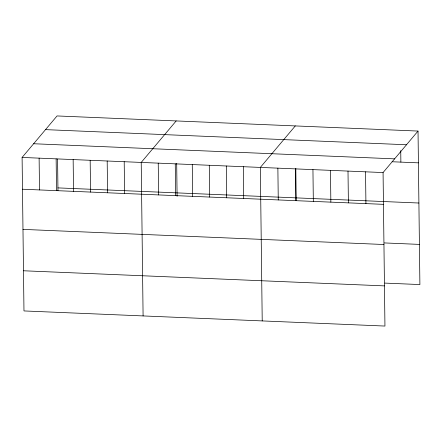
<?xml version="1.0" encoding="UTF-8"?>
<svg xmlns="http://www.w3.org/2000/svg" width="442" height="442" viewBox="0 0 442 442"><rect width="100%" height="100%" fill="white"/><g stroke="black" fill="none" stroke-linecap="round" stroke-linejoin="round"><path stroke-width="0.66" d="M418.027 131.064L383.07 172.557L384.949 326.058L23.973 310.936L22.1 157.435L57.051 115.942L418.027 131.064L419.9 284.565L384.833 283.095M176.176 120.931L141.219 162.424L143.097 315.925M295.295 125.92L260.344 167.413L262.216 320.914M45.52 129.633L406.491 144.755M33.636 143.744L394.607 158.86M392.115 161.75L418.414 162.849M22.1 157.435L383.07 172.557M57.93 187.894L418.906 203.016M22.487 189.22L383.463 204.342M384.341 242.929L419.408 244.398M22.978 229.387L383.949 244.509M23.487 270.769L384.457 285.891M400.739 150.617L400.877 162.115M365.54 171.822L365.926 203.607M348.003 171.087L348.395 202.872M330.472 170.352L330.859 202.138M312.942 169.618L313.328 201.403M295.814 168.419L296.206 200.635M295.405 168.883L295.797 200.668M277.874 168.148L278.261 199.933M243.327 166.7L243.713 198.486M226.304 165.988L226.696 197.773M209.287 165.275L209.679 197.06M192.27 164.562L192.662 196.347M176.695 163.429L177.093 196.331M175.253 163.849L175.645 195.635M158.236 163.137L158.628 194.922M124.202 161.711L124.594 193.497M107.185 160.998L107.572 192.784M90.168 160.286L90.555 192.071M73.151 159.573L73.538 191.358M57.582 159.109L57.968 190.657M56.134 158.86L56.521 190.646M39.117 158.148L39.504 189.933"/></g></svg>
